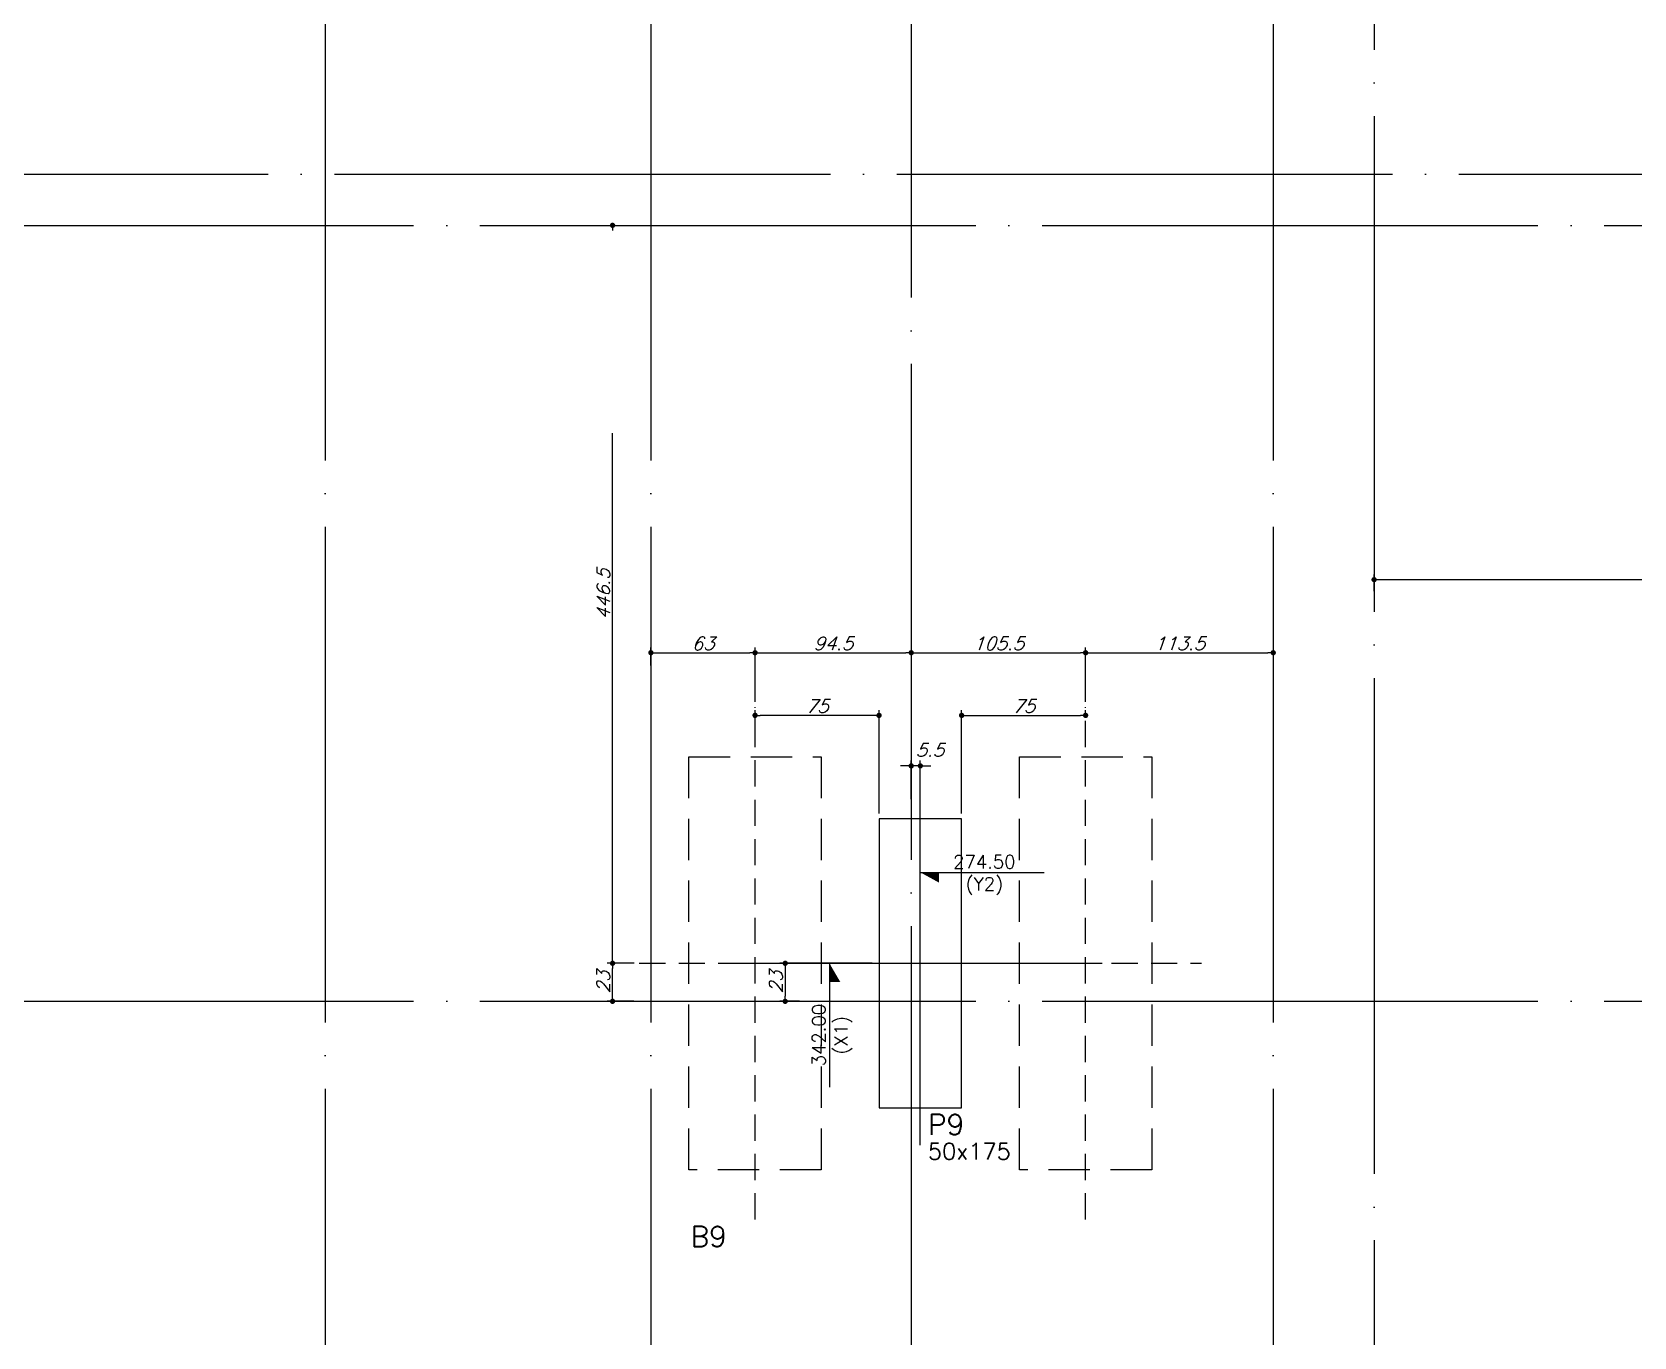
# Model space of a CAD drawing. Header units: millimetres. Extents: x -4281 to 5364, y -2128 to 2372.
# Drawn here: x 754 to 1723, y 671 to 1460 of the extents above; entities that cross this region are included whole.
import ezdxf
from ezdxf.enums import TextEntityAlignment as Align

# ---------------------------------------------------------------- set-up
doc = ezdxf.new("R2010")
doc.units = ezdxf.units.MM
doc.header["$LTSCALE"] = 50
for name, pattern in [('DASHED', [0.75, 0.5, -0.25]), ('EIXO', [6.8, 6, -0.4, 0, -0.4]), ('HIDDEN', [9.525, 6.35, -3.175])]:
    doc.linetypes.add(name, pattern=pattern)
for name, color, linetype in [('F-ATRIBUTO', 6, 'Continuous'), ('F-BLOCOS-NOME', 3, 'Continuous'), ('F-COTAS', 106, 'Continuous'), ('F-COTAS-ACUMU-2', 11, 'Continuous'), ('F-EIXO', 12, 'EIXO'), ('F-EIXOS-DET', 1, 'Continuous'), ('F-EST-COTA', 1, 'Continuous'), ('F-ESTACAS-BARRETE', 2, 'Continuous'), ('F-ESTACAS-BARRETE-EIXOS', 252, 'Continuous'), ('F-PILARES-DIM', 172, 'Continuous'), ('F-PILARES-N', 170, 'Continuous'), ('F-PILARES-NOME', 170, 'Continuous'), ('F-TEXTO', 6, 'Continuous')]:
    doc.layers.add(name, color=color, linetype=linetype)
doc.styles.add('COTA', font='SIMPLEX.SHX')
doc.styles.add('CP-TEXT-INCL', font='romans.shx', dxfattribs={"oblique": 20})
doc.styles.add('MCP', font='romans.shx')
doc.styles.add('ROMANS', font='romans.shx')
doc.dimstyles.new('CP-COTAS-50', dxfattribs={"dimscale": 0.64, "dimtxt": 12.5, "dimasz": 5, "dimexe": 5, "dimexo": 5, "dimgap": 2.5, "dimtad": 1, "dimdec": 1, "dimdsep": 46, "dimtxsty": 'CP-TEXT-INCL', "dimblk1": 'DOT', "dimblk2": 'DOT', "dimsah": 1, "dimcen": 9, "dimclrd": 256, "dimclre": 256, "dimclrt": 256, "dimadec": 0, "dimazin": 0, "dimtfac": 1, "dimtdec": 1, "dimtmove": 2, "dimatfit": 3, "dimldrblk": 'DOT', "dimfxl": 0, "dimtolj": 1, "dimarcsym": 0})

# ---------------------------------------------------------------- blocks, each defined once
blk = doc.blocks.new('*U233')
at = {"layer": 'F-EIXO'}
blk.add_line((0, 0), (0, -3673.4852), dxfattribs=at)
at = {"layer": 'F-TEXTO', "style": 'ROMANS'}
blk.add_attdef('EIXO', text='', height=17.5, rotation=360, dxfattribs=at).set_placement((0, 28.2072), align=Align.MIDDLE_CENTER)
blk = doc.blocks.new('*U5')
at = {"layer": 'F-EIXO'}
blk.add_line((0, 0), (7197, 0), dxfattribs=at)
at = {"layer": 'F-TEXTO', "style": 'ROMANS'}
blk.add_attdef('EIXO', text='', height=17.5, dxfattribs=at).set_placement((-28.2072, 0), align=Align.MIDDLE_CENTER)
blk = doc.blocks.new('*U504')
at = {"layer": 'F-EIXO'}
blk.add_line((0, 0), (7252, 0), dxfattribs=at)
at = {"layer": 'F-TEXTO', "style": 'ROMANS'}
blk.add_attdef('EIXO', text='', height=17.5, dxfattribs=at).set_placement((-28.2072, 0), align=Align.MIDDLE_CENTER)
blk = doc.blocks.new('*U4')
at = {"layer": 'F-EIXO'}
blk.add_line((0, 0), (7285, 0), dxfattribs=at)
at = {"layer": 'F-TEXTO', "style": 'ROMANS'}
blk.add_attdef('EIXO', text='', height=17.5, dxfattribs=at).set_placement((-28.2072, 0), align=Align.MIDDLE_CENTER)
blk = doc.blocks.new('*U10')
at = {"layer": 'F-EIXO'}
blk.add_line((0, 0), (0, -2925), dxfattribs=at)
at = {"layer": 'F-TEXTO', "style": 'ROMANS'}
blk.add_attdef('EIXO', text='', height=17.5, rotation=360, dxfattribs=at).set_placement((0, 28.2072), align=Align.MIDDLE_CENTER)
blk = doc.blocks.new('*U9')
at = {"layer": 'F-EIXO'}
blk.add_line((0, 0), (0, -3023.4852), dxfattribs=at)
at = {"layer": 'F-TEXTO', "style": 'ROMANS'}
blk.add_attdef('EIXO', text='', height=17.5, rotation=360, dxfattribs=at).set_placement((0, 28.2072), align=Align.MIDDLE_CENTER)
blk = doc.blocks.new('*U58')
at = {"color": 0}
for p, q in [((-5.49, 7.94), (-3.99, 7.94)), ((-6.59, 6.84), (-6.59, 5.34))]:
    blk.add_line(p, q, dxfattribs=at)
for points in [[(-5.49, 7.94), (-5.263, 7.94), (-5.263, 7.816), (-5.263, 7.94)], [(-6.59, 6.84), (-6.59, 6.613), (-6.458, 6.613), (-6.59, 6.613)]]:
    blk.add_solid(points, dxfattribs=at)
at = {"layer": 'F-EIXOS-DET'}
for p, q in [((-5.49, 4.64), (-5.49, 9.04)), ((-7.69, 6.84), (-3.29, 6.84))]:
    blk.add_line(p, q, dxfattribs=at)
at = {"layer": 'F-ATRIBUTO', "style": 'CP-TEXT-INCL', "oblique": 20, "flags": 1}
for tag, p in [('ENCONTRO_EIXO', (-5.49, 6.84)), ('VALORCE', (-4.875, 6.742))]:
    blk.add_attdef(tag, p, '', height=0.05, dxfattribs=at)
at = {"layer": 'F-EST-COTA', "color": 2, "style": 'COTA', "flags": 1}
for tag, p in [('COTA_X', (0.149, 10.506)), ('COTA_Y', (0.147, 10.256))]:
    blk.add_attdef(tag, p, '', height=0.2, dxfattribs=at)
at = {"layer": 'F-EST-COTA', "color": 2, "style": 'COTA'}
blk.add_attdef('COTAY_CE-2', text='', height=0.16, dxfattribs=at).set_placement((-4.716, 7.94), align=Align.BOTTOM_CENTER)
blk.add_attdef('NOME_EIXO_Y', text='', height=0.16, dxfattribs=at).set_placement((-4.716, 7.88), align=Align.TOP_CENTER)
blk.add_attdef('COTAX_CE-2', text='', height=0.16, rotation=90, dxfattribs=at).set_placement((-6.59, 5.971), align=Align.BOTTOM_CENTER)
blk.add_attdef('NOME_EIXO_X', text='', height=0.16, rotation=90, dxfattribs=at).set_placement((-6.53, 5.971), align=Align.TOP_CENTER)
blk = doc.blocks.new('_DOT')
at = {"color": 0, "linetype": 'ByBlock'}
blk.add_line((-0.5, 0), (-1, 0), dxfattribs=at)
at = {"color": 0, "linetype": 'ByBlock', "const_width": 0.5}
blk.add_lwpolyline([(-0.25, 0, 1), (0.25, 0, 1)], format="xyb", close=True, dxfattribs=at)
blk = doc.blocks.new('*D163')
at = {"layer": 'DEFPOINTS', "color": 0, "transparency": 16777216}
for p in [(1285.5, 1016.45), (1285.5, 993.2), (1291, 897)]:
    blk.add_point(p, dxfattribs=at)
at = {"layer": 'F-COTAS', "lineweight": -2, "transparency": 16777216}
for p, q in [((1285.5, 996.4), (1285.5, 1019.65)), ((1291, 900.2), (1291, 1019.65)), ((1282.3, 1016.45), (1279.1, 1016.45)), ((1291, 1016.45), (1285.5, 1016.45)), ((1294.2, 1016.45), (1297.4, 1016.45))]:
    blk.add_line(p, q, dxfattribs=at)
at = {"layer": 'F-COTAS', "lineweight": -2, "transparency": 16777216, "xscale": 3.2, "yscale": 3.2, "zscale": 3.2}
blk.add_blockref('_DOT', (1285.5, 1016.45), dxfattribs=at)
at = {"layer": 'F-COTAS', "lineweight": -2, "transparency": 16777216, "xscale": 3.2, "yscale": 3.2, "zscale": 3.2, "rotation": 180}
blk.add_blockref('_DOT', (1291, 1016.45), dxfattribs=at)
at = {"layer": 'F-COTAS', "transparency": 16777216, "insert": (1296.71, 1026.05), "char_height": 8, "attachment_point": 5, "style": 'CP-TEXT-INCL'}
blk.add_mtext('\\A1;5.5', dxfattribs=at)
blk = doc.blocks.new('*D164')
at = {"layer": 'DEFPOINTS', "color": 0, "transparency": 16777216}
for p in [(1265.14, 897), (1209.27, 874), (1221.13, 874)]:
    blk.add_point(p, dxfattribs=at)
at = {"layer": 'F-COTAS', "lineweight": -2, "transparency": 16777216}
for p, q in [((1261.94, 897), (1206.07, 897)), ((1209.27, 893.8), (1209.27, 877.2)), ((1217.93, 874), (1206.07, 874))]:
    blk.add_line(p, q, dxfattribs=at)
at = {"layer": 'F-COTAS', "lineweight": -2, "transparency": 16777216, "xscale": 3.2, "yscale": 3.2, "zscale": 3.2}
for p, rotation in [((1209.27, 897), 90), ((1209.27, 874), 270)]:
    blk.add_blockref('_DOT', p, dxfattribs=dict(at, rotation=rotation))
at = {"layer": 'F-COTAS', "transparency": 16777216, "insert": (1203.67, 885.5), "char_height": 8, "attachment_point": 5, "rotation": 90, "style": 'CP-TEXT-INCL'}
blk.add_mtext('\\A1;23', dxfattribs=at)
blk = doc.blocks.new('*D589')
at = {"layer": 'DEFPOINTS', "color": 0, "linetype": 'HIDDEN', "transparency": 16777216}
for p in [(1191, 1084.92), (1128, 1074), (1191, 1052)]:
    blk.add_point(p, dxfattribs=at)
at = {"layer": 'F-COTAS', "linetype": 'HIDDEN', "lineweight": -2, "transparency": 16777216}
for p, q in [((1128, 1077.2), (1128, 1088.12)), ((1191, 1055.2), (1191, 1088.12)), ((1131.2, 1084.92), (1187.8, 1084.92))]:
    blk.add_line(p, q, dxfattribs=at)
at = {"layer": 'F-COTAS', "linetype": 'HIDDEN', "lineweight": -2, "transparency": 16777216, "xscale": 3.2, "yscale": 3.2, "zscale": 3.2, "rotation": 180}
blk.add_blockref('_DOT', (1128, 1084.92), dxfattribs=at)
at = {"layer": 'F-COTAS', "linetype": 'HIDDEN', "lineweight": -2, "transparency": 16777216, "xscale": 3.2, "yscale": 3.2, "zscale": 3.2}
blk.add_blockref('_DOT', (1191, 1084.92), dxfattribs=at)
at = {"layer": 'F-COTAS', "linetype": 'HIDDEN', "transparency": 16777216, "insert": (1159.5, 1090.52), "char_height": 8, "attachment_point": 5, "style": 'CP-TEXT-INCL'}
blk.add_mtext('\\A1;63', dxfattribs=at)
blk = doc.blocks.new('*D590')
at = {"layer": 'DEFPOINTS', "color": 0, "linetype": 'HIDDEN', "transparency": 16777216}
for p in [(1285.5, 1084.92), (1285.5, 1084.92), (1191, 1052)]:
    blk.add_point(p, dxfattribs=at)
at = {"layer": 'F-COTAS', "linetype": 'HIDDEN', "lineweight": -2, "transparency": 16777216}
for p, q in [((1191, 1055.2), (1191, 1088.12)), ((1194.2, 1084.92), (1282.3, 1084.92))]:
    blk.add_line(p, q, dxfattribs=at)
at = {"layer": 'F-COTAS', "linetype": 'HIDDEN', "lineweight": -2, "transparency": 16777216, "xscale": 3.2, "yscale": 3.2, "zscale": 3.2, "rotation": 180}
blk.add_blockref('_DOT', (1191, 1084.92), dxfattribs=at)
at = {"layer": 'F-COTAS', "linetype": 'HIDDEN', "lineweight": -2, "transparency": 16777216, "xscale": 3.2, "yscale": 3.2, "zscale": 3.2}
blk.add_blockref('_DOT', (1285.5, 1084.92), dxfattribs=at)
at = {"layer": 'F-COTAS', "linetype": 'HIDDEN', "transparency": 16777216, "insert": (1238.25, 1090.52), "char_height": 8, "attachment_point": 5, "style": 'CP-TEXT-INCL'}
blk.add_mtext('\\A1;94.5', dxfattribs=at)
blk = doc.blocks.new('*D591')
at = {"layer": 'DEFPOINTS', "color": 0, "linetype": 'HIDDEN', "transparency": 16777216}
for p in [(1285.5, 1084.92), (1391, 1084.92), (1391, 1052)]:
    blk.add_point(p, dxfattribs=at)
at = {"layer": 'F-COTAS', "linetype": 'HIDDEN', "lineweight": -2, "transparency": 16777216}
for p, q in [((1391, 1055.2), (1391, 1088.12)), ((1288.7, 1084.92), (1387.8, 1084.92))]:
    blk.add_line(p, q, dxfattribs=at)
at = {"layer": 'F-COTAS', "linetype": 'HIDDEN', "lineweight": -2, "transparency": 16777216, "xscale": 3.2, "yscale": 3.2, "zscale": 3.2, "rotation": 180}
blk.add_blockref('_DOT', (1285.5, 1084.92), dxfattribs=at)
at = {"layer": 'F-COTAS', "linetype": 'HIDDEN', "lineweight": -2, "transparency": 16777216, "xscale": 3.2, "yscale": 3.2, "zscale": 3.2}
blk.add_blockref('_DOT', (1391, 1084.92), dxfattribs=at)
at = {"layer": 'F-COTAS', "linetype": 'HIDDEN', "transparency": 16777216, "insert": (1338.25, 1090.52), "char_height": 8, "attachment_point": 5, "style": 'CP-TEXT-INCL'}
blk.add_mtext('\\A1;105.5', dxfattribs=at)
blk = doc.blocks.new('*D592')
at = {"layer": 'DEFPOINTS', "color": 0, "linetype": 'HIDDEN', "transparency": 16777216}
for p in [(1504.5, 1084.92), (1504.5, 1084.92), (1391, 1052)]:
    blk.add_point(p, dxfattribs=at)
at = {"layer": 'F-COTAS', "linetype": 'HIDDEN', "lineweight": -2, "transparency": 16777216}
for p, q in [((1391, 1055.2), (1391, 1088.12)), ((1394.2, 1084.92), (1501.3, 1084.92))]:
    blk.add_line(p, q, dxfattribs=at)
at = {"layer": 'F-COTAS', "linetype": 'HIDDEN', "lineweight": -2, "transparency": 16777216, "xscale": 3.2, "yscale": 3.2, "zscale": 3.2, "rotation": 180}
blk.add_blockref('_DOT', (1391, 1084.92), dxfattribs=at)
at = {"layer": 'F-COTAS', "linetype": 'HIDDEN', "lineweight": -2, "transparency": 16777216, "xscale": 3.2, "yscale": 3.2, "zscale": 3.2}
blk.add_blockref('_DOT', (1504.5, 1084.92), dxfattribs=at)
at = {"layer": 'F-COTAS', "linetype": 'HIDDEN', "transparency": 16777216, "insert": (1447.75, 1090.52), "char_height": 8, "attachment_point": 5, "style": 'CP-TEXT-INCL'}
blk.add_mtext('\\A1;113.5', dxfattribs=at)
blk = doc.blocks.new('*D593')
at = {"layer": 'DEFPOINTS', "color": 0, "linetype": 'HIDDEN', "transparency": 16777216}
for p in [(1104.83, 897), (1121, 897), (1120.88, 874)]:
    blk.add_point(p, dxfattribs=at)
at = {"layer": 'F-COTAS', "linetype": 'HIDDEN', "lineweight": -2, "transparency": 16777216}
for p, q in [((1117.8, 897), (1101.63, 897)), ((1104.83, 877.2), (1104.83, 893.8)), ((1117.68, 874), (1101.63, 874))]:
    blk.add_line(p, q, dxfattribs=at)
at = {"layer": 'F-COTAS', "linetype": 'HIDDEN', "lineweight": -2, "transparency": 16777216, "xscale": 3.2, "yscale": 3.2, "zscale": 3.2}
for p, rotation in [((1104.83, 897), 90), ((1104.83, 874), 270)]:
    blk.add_blockref('_DOT', p, dxfattribs=dict(at, rotation=rotation))
at = {"layer": 'F-COTAS', "linetype": 'HIDDEN', "transparency": 16777216, "insert": (1099.23, 885.5), "char_height": 8, "attachment_point": 5, "rotation": 90, "style": 'CP-TEXT-INCL'}
blk.add_mtext('\\A1;23', dxfattribs=at)
blk = doc.blocks.new('*D594')
at = {"layer": 'DEFPOINTS', "color": 0, "linetype": 'HIDDEN', "transparency": 16777216}
for p in [(1104.83, 1343.5), (1104.83, 1343.5), (1121, 897)]:
    blk.add_point(p, dxfattribs=at)
at = {"layer": 'F-COTAS', "linetype": 'HIDDEN', "lineweight": -2, "transparency": 16777216}
for p, q in [((1104.83, 900.2), (1104.83, 1340.3)), ((1117.8, 897), (1101.63, 897))]:
    blk.add_line(p, q, dxfattribs=at)
at = {"layer": 'F-COTAS', "linetype": 'HIDDEN', "lineweight": -2, "transparency": 16777216, "xscale": 3.2, "yscale": 3.2, "zscale": 3.2}
for p, rotation in [((1104.83, 1343.5), 90), ((1104.83, 897), 270)]:
    blk.add_blockref('_DOT', p, dxfattribs=dict(at, rotation=rotation))
at = {"layer": 'F-COTAS', "linetype": 'HIDDEN', "transparency": 16777216, "insert": (1099.23, 1120.25), "char_height": 8, "attachment_point": 5, "rotation": 90, "style": 'CP-TEXT-INCL'}
blk.add_mtext('\\A1;446.5', dxfattribs=at)
blk = doc.blocks.new('*D595')
at = {"layer": 'DEFPOINTS', "color": 0, "linetype": 'HIDDEN', "transparency": 16777216}
for p in [(1391, 1047.02), (1391, 1045.28), (1316, 984.5)]:
    blk.add_point(p, dxfattribs=at)
at = {"layer": 'F-COTAS', "linetype": 'HIDDEN', "lineweight": -2, "transparency": 16777216}
for p, q in [((1316, 987.7), (1316, 1050.22)), ((1319.2, 1047.02), (1387.8, 1047.02)), ((1391, 1048.48), (1391, 1050.22))]:
    blk.add_line(p, q, dxfattribs=at)
at = {"layer": 'F-COTAS', "linetype": 'HIDDEN', "lineweight": -2, "transparency": 16777216, "xscale": 3.2, "yscale": 3.2, "zscale": 3.2, "rotation": 180}
blk.add_blockref('_DOT', (1316, 1047.02), dxfattribs=at)
at = {"layer": 'F-COTAS', "linetype": 'HIDDEN', "lineweight": -2, "transparency": 16777216, "xscale": 3.2, "yscale": 3.2, "zscale": 3.2}
blk.add_blockref('_DOT', (1391, 1047.02), dxfattribs=at)
at = {"layer": 'F-COTAS', "linetype": 'HIDDEN', "transparency": 16777216, "insert": (1353.5, 1052.62), "char_height": 8, "attachment_point": 5, "style": 'CP-TEXT-INCL'}
blk.add_mtext('\\A1;75', dxfattribs=at)
blk = doc.blocks.new('*D596')
at = {"layer": 'DEFPOINTS', "color": 0, "linetype": 'HIDDEN', "transparency": 16777216}
for p in [(1191, 1047.02), (1191, 1029.7), (1266, 984.5)]:
    blk.add_point(p, dxfattribs=at)
at = {"layer": 'F-COTAS', "linetype": 'HIDDEN', "lineweight": -2, "transparency": 16777216}
for p, q in [((1191, 1032.9), (1191, 1050.22)), ((1262.8, 1047.02), (1194.2, 1047.02)), ((1266, 987.7), (1266, 1050.22))]:
    blk.add_line(p, q, dxfattribs=at)
at = {"layer": 'F-COTAS', "linetype": 'HIDDEN', "lineweight": -2, "transparency": 16777216, "xscale": 3.2, "yscale": 3.2, "zscale": 3.2, "rotation": 180}
blk.add_blockref('_DOT', (1191, 1047.02), dxfattribs=at)
at = {"layer": 'F-COTAS', "linetype": 'HIDDEN', "lineweight": -2, "transparency": 16777216, "xscale": 3.2, "yscale": 3.2, "zscale": 3.2}
blk.add_blockref('_DOT', (1266, 1047.02), dxfattribs=at)
at = {"layer": 'F-COTAS', "linetype": 'HIDDEN', "transparency": 16777216, "insert": (1228.5, 1052.62), "char_height": 8, "attachment_point": 5, "style": 'CP-TEXT-INCL'}
blk.add_mtext('\\A1;75', dxfattribs=at)
blk = doc.blocks.new('*D600')
at = {"layer": 'DEFPOINTS', "color": 0, "linetype": 'HIDDEN', "transparency": 16777216}
for p in [(2010.4, 1129.12), (1565.5, 1118.92), (2010.4, 1102)]:
    blk.add_point(p, dxfattribs=at)
at = {"layer": 'F-COTAS', "linetype": 'HIDDEN', "lineweight": -2, "transparency": 16777216}
for p, q in [((1565.5, 1122.12), (1565.5, 1132.32)), ((1568.7, 1129.12), (2007.2, 1129.12)), ((2010.4, 1105.2), (2010.4, 1132.32))]:
    blk.add_line(p, q, dxfattribs=at)
at = {"layer": 'F-COTAS', "linetype": 'HIDDEN', "lineweight": -2, "transparency": 16777216, "xscale": 3.2, "yscale": 3.2, "zscale": 3.2, "rotation": 180}
blk.add_blockref('_DOT', (1565.5, 1129.12), dxfattribs=at)
at = {"layer": 'F-COTAS', "linetype": 'HIDDEN', "lineweight": -2, "transparency": 16777216, "xscale": 3.2, "yscale": 3.2, "zscale": 3.2}
blk.add_blockref('_DOT', (2010.4, 1129.12), dxfattribs=at)
at = {"layer": 'F-COTAS', "linetype": 'HIDDEN', "transparency": 16777216, "insert": (1787.95, 1134.72), "char_height": 8, "attachment_point": 5, "style": 'CP-TEXT-INCL'}
blk.add_mtext('\\A1;444.9', dxfattribs=at)

msp = doc.modelspace()

# ---------------------------------------------------------------- linework, layer by layer
at = {"layer": 'F-ESTACAS-BARRETE', "linetype": 'DASHED'}
for points in [[(1151, 1022), (1231, 1022), (1231, 772), (1151, 772)], [(1351, 1022), (1431, 1022), (1431, 772), (1351, 772)]]:
    msp.add_lwpolyline(points, close=True, dxfattribs=at)
at = {"layer": 'F-ESTACAS-BARRETE-EIXOS', "linetype": 'HIDDEN', "ltscale": 0.05}
for points in [[(1191, 742), (1191, 1052)], [(1391, 742), (1391, 1052)], [(1121, 897), (1461, 897)]]:
    msp.add_lwpolyline(points, dxfattribs=at)
at = {"layer": 'F-PILARES-N'}
msp.add_lwpolyline([(1266, 809.5), (1316, 809.5), (1316, 984.5), (1266, 984.5), (1266, 809.5)], dxfattribs=at)

# ---------------------------------------------------------------- block references
at = {"layer": 'F-COTAS-ACUMU-2', "xscale": 50, "yscale": 50, "zscale": 50}
msp.add_blockref('*U58', (1565.5, 555), dxfattribs=at).add_auto_attribs({'NOME_EIXO_X': '(X1)', 'COTAY_CE-2': '274.50', 'COTAX_CE-2': '342.00', 'NOME_EIXO_Y': '(Y2)'})
at = {"layer": 'F-EIXO', "linetype": 'Continuous'}
for name, p in [('*U233', (1565.5, 2089.84)), ('*U9', (1285.5, 1939.84)), ('*U10', (931, 1841.36)), ('*U10', (1128, 1841.36)), ('*U10', (1504.5, 1841.36)), ('*U4', (-3824.8, 1374.5)), ('*U504', (-3736.84, 1343.5)), ('*U5', (-3736.84, 874))]:
    msp.add_blockref(name, p, dxfattribs=at)

# ---------------------------------------------------------------- texts
at = {"layer": 'F-BLOCOS-NOME', "linetype": 'Continuous', "style": 'MCP'}
msp.add_text('B9', height=12.5, dxfattribs=at).set_placement((1151.94, 725.41))
at = {"layer": 'F-PILARES-DIM', "linetype": 'Continuous', "style": 'MCP'}
msp.add_text('50x175', height=10, dxfattribs=at).set_placement((1295.59, 778.19))
at = {"layer": 'F-PILARES-NOME', "linetype": 'Continuous', "style": 'MCP'}
msp.add_text('P9', height=12.5, dxfattribs=at).set_placement((1295.59, 793.19))

# ---------------------------------------------------------------- dimensions: what is measured, and where the dimension line sits
at = {"layer": 'F-COTAS', "linetype": 'HIDDEN'}
for base, p1, p2, picture, middle in [((1104.83, 1343.5), (1121, 897), (1104.83, 1343.5), '*D594', (1099.23, 1120.25)), ((1104.83, 897), (1120.88, 874), (1121, 897), '*D593', (1099.23, 885.5))]:
    dim = msp.add_linear_dim(base=base, p1=p1, p2=p2, angle=90, dimstyle='CP-COTAS-50', dxfattribs=at)
    dim.commit()
    dim.dimension.update_dxf_attribs({"geometry": picture, "text_midpoint": middle})
for base, p1, p2, picture, middle in [((2010.4, 1129.12), (1565.5, 1118.92), (2010.4, 1102), '*D600', (1787.95, 1134.72)), ((1191, 1084.92), (1128, 1074), (1191, 1052), '*D589', (1159.5, 1090.52)), ((1285.5, 1084.92), (1191, 1052), (1285.5, 1084.92), '*D590', (1238.25, 1090.52)), ((1391, 1084.92), (1285.5, 1084.92), (1391, 1052), '*D591', (1338.25, 1090.52)), ((1504.5, 1084.92), (1391, 1052), (1504.5, 1084.92), '*D592', (1447.75, 1090.52)), ((1191, 1047.02), (1266, 984.5), (1191, 1029.7), '*D596', (1228.5, 1052.62)), ((1391, 1047.02), (1316, 984.5), (1391, 1045.28), '*D595', (1353.5, 1052.62))]:
    dim = msp.add_linear_dim(base=base, p1=p1, p2=p2, dimstyle='CP-COTAS-50', dxfattribs=at)
    dim.commit()
    dim.dimension.update_dxf_attribs({"geometry": picture, "text_midpoint": middle})
at = {"layer": 'F-COTAS'}
dim = msp.add_linear_dim(base=(1285.5, 1016.45), p1=(1291, 897), p2=(1285.5, 993.2), dimstyle='CP-COTAS-50', dxfattribs=at)
dim.commit()
dim.dimension.update_dxf_attribs({"geometry": '*D163', "text_midpoint": (1296.71, 1026.05), "dimtype": 160})
dim = msp.add_linear_dim(base=(1209.27, 874), p1=(1265.14, 897), p2=(1221.13, 874), angle=90, dimstyle='CP-COTAS-50', dxfattribs=at)
dim.commit()
dim.dimension.update_dxf_attribs({"geometry": '*D164', "text_midpoint": (1203.67, 885.5)})

doc.saveas('drawing.dxf')
